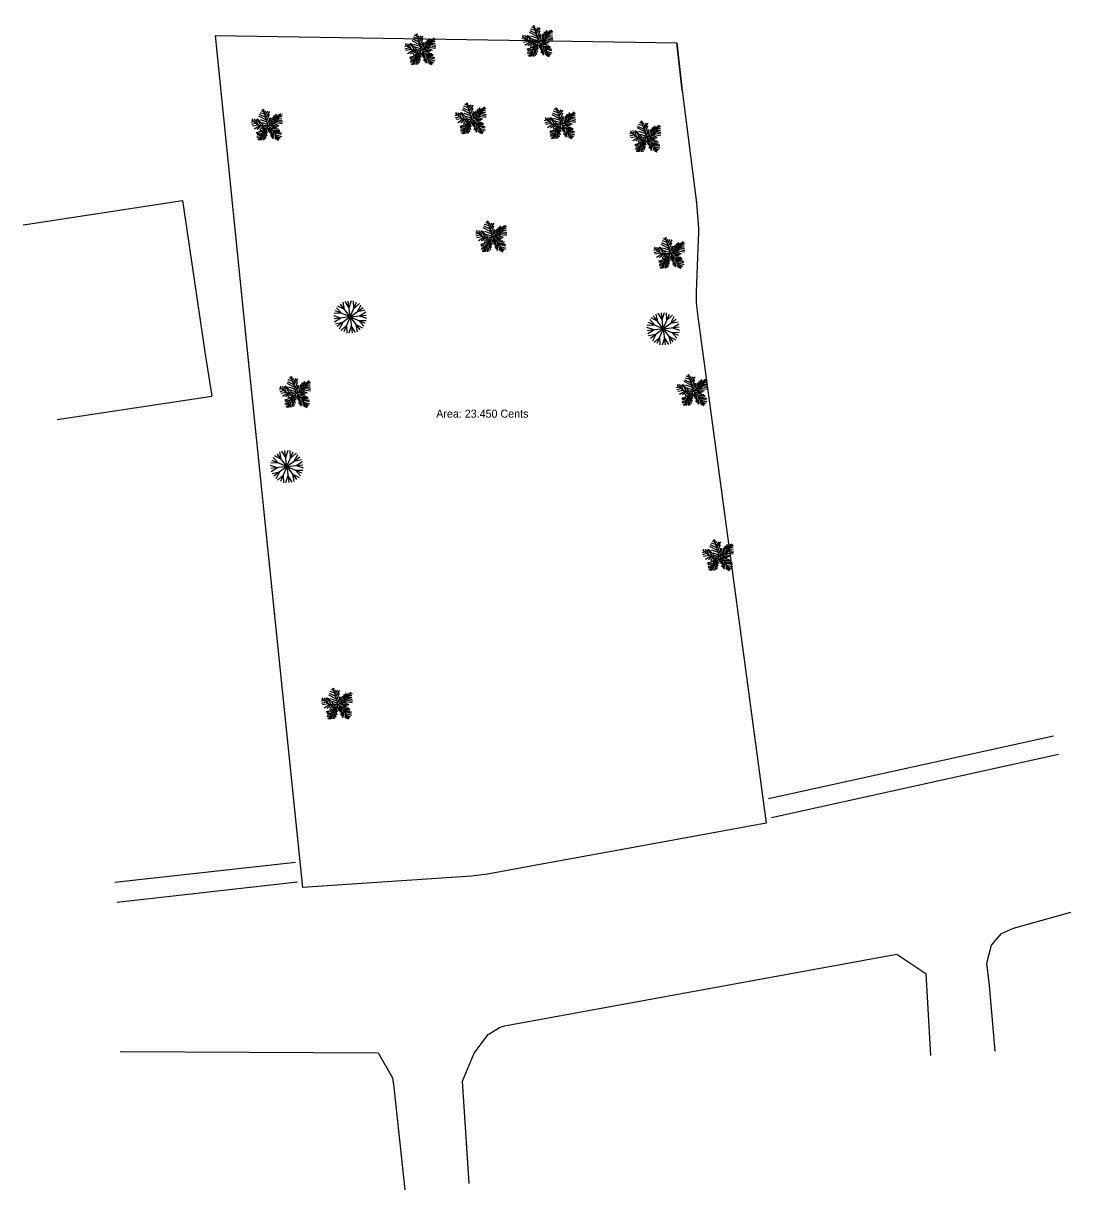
# Model space of a CAD drawing. Header units: inches. Extents: x -706 to 45253, y -3984 to 13819.
# Drawn here: x -706 to 4530, y 2302 to 8133 of the extents above; entities that cross this region are included whole.
import ezdxf

# ---------------------------------------------------------------- set-up
doc = ezdxf.new("R2010")
doc.units = ezdxf.units.IN
for name, color, linetype in [('BC-BOUNDARY', 3, 'ByLayer'), ('BC-WALLS', 1, 'Continuous'), ('BC-WHITECOLOR', 7, 'Continuous'), ('LANDSCAPE', 86, 'Continuous')]:
    doc.layers.add(name, color=color, linetype=linetype)
doc.styles.add('ATTR', font='romans.shx', dxfattribs={"width": 0.8, "height": 0.7})
doc.styles.add('style2', font='FreeSans.ttf')

# ---------------------------------------------------------------- blocks, each defined once
blk = doc.blocks.new('PALM')
for p, q in [((-5.114, 28.097), (-24.676, 40.636)), ((-7.288, 39.707), (-21.778, 46.673)), ((-8.737, 47.138), (-17.069, 52.711)), ((-10.186, 53.64), (-13.084, 55.962)), ((0, 0), (-10.5, 57)), ((-9.099, 51.782), (-6.563, 55.962)), ((-7.65, 43.423), (-2.578, 49.46)), ((-5.839, 35.992), (4.667, 48.067)), ((-5.114, 27.632), (10.463, 46.673)), ((-47.498, 19.737), (-55.83, 18.344)), ((-40.615, 13.7), (-55.105, 10.913)), ((-31.5, 4.5), (-52.5, 25.5)), ((-33.37, 6.269), (-52.207, 5.34)), ((-48.585, 21.131), (-49.309, 29.026)), ((-28.299, 3.483), (-47.86, -5.805)), ((-43.513, 28.561), (-42.427, 15.558)), ((-38.442, 26.239), (-34.819, 7.663)), ((-21.416, 3.018), (-38.079, -8.128)), ((-35.544, 28.097), (-24.314, 3.947)), ((0, 0), (-31.5, 4.5)), ((-14.533, 2.09), (-30.834, 25.31)), ((-15.982, 2.09), (-30.11, -9.521)), ((-3.665, 19.273), (-27.574, 35.527)), ((-24.314, 23.917), (-2.941, 13.7)), ((0, 0), (-22.5, -19.5)), ((-6.563, 1.161), (-21.416, -8.128)), ((-20.691, 13.7), (-1.129, 4.876)), ((-2.941, 16.486), (8.652, 37.85)), ((-1.129, 6.734), (9.014, 26.704)), ((0, 0), (27, 9)), ((0, 0), (18, -22.5)), ((3.942, 1.625), (11.187, 24.381)), ((6.478, 1.625), (26.04, -8.592)), ((10.101, 3.483), (17.708, 26.239)), ((11.187, 3.483), (30.749, -5.805)), ((16.259, 5.805), (23.142, 31.348)), ((18.07, 5.805), (35.096, -3.483)), ((22.055, 7.198), (27.489, 32.277)), ((24.229, 7.663), (46.688, 1.625)), ((27, 9), (48, 36)), ((27.127, 9.056), (31.112, 35.992)), ((29.662, 12.307), (48.137, 6.269)), ((31.836, 30.883), (32.561, 16.486)), ((33.285, 16.486), (48.862, 10.913)), ((35.096, 32.741), (37.27, 22.524)), ((36.183, 19.737), (48.137, 17.88)), ((38.719, 34.134), (41.979, 28.561)), ((40.53, 25.775), (48.862, 24.846)), ((43.791, 29.954), (51.036, 30.883)), ((44.153, 36.456), (45.239, 32.741)), ((-17.431, -15.094), (-42.789, -18.809)), ((-28.299, -29.026), (-42.789, -31.348)), ((-24.314, -21.596), (-42.427, -22.06)), ((-30.834, -34.135), (-42.427, -35.528)), ((-26.849, -26.24), (-40.253, -25.775)), ((-22.5, -19.5), (-37.5, -45)), ((-32.646, -36.921), (-31.921, -44.352)), ((-15.257, -12.772), (-30.11, -12.772)), ((-29.023, -30.884), (-27.936, -43.887)), ((-25.038, -23.918), (-22.865, -45.281)), ((-20.691, -18.345), (-17.793, -44.352)), ((-6.563, -5.805), (-19.967, -9.985)), ((-17.069, -15.094), (-12.721, -40.172)), ((-13.446, -11.378), (-8.737, -32.741)), ((-9.461, -8.592), (-6.201, -23.453)), ((-4.752, -3.483), (-3.665, -14.629)), ((2.493, -3.019), (-1.491, -20.202)), ((1.769, -2.555), (24.229, -9.521)), ((5.029, -6.27), (2.131, -25.775)), ((9.014, -11.378), (3.58, -35.992)), ((14.085, -16.951), (6.478, -40.172)), ((7.565, -9.056), (32.198, -14.629)), ((18.07, -22.524), (8.289, -45.745)), ((12.274, -15.094), (36.907, -18.809)), ((20.244, -30.419), (15.897, -44.816)), ((16.259, -19.738), (36.183, -22.989)), ((18, -22.5), (27, -52.5)), ((18.433, -22.524), (40.53, -29.026)), ((19.157, -25.311), (38.719, -33.206)), ((22.78, -37.85), (19.519, -48.532)), ((21.331, -32.741), (39.081, -40.636)), ((22.78, -38.314), (34.372, -44.816)), ((-34.457, -39.708), (-40.978, -42.494)), ((24.591, -45.745), (23.142, -50.854)), ((24.591, -43.423), (30.749, -47.603)), ((26.764, -49.925), (28.213, -50.854))]:
    blk.add_line(p, q)
at = {"style": 'ATTR', "width": 0.8, "flags": 9}
blk.add_attdef('ESTCODE', (0, 0), '', height=0.7, dxfattribs=at)
blk = doc.blocks.new('A$C1966232F')
at = {"layer": 'LANDSCAPE', "xscale": 0.8, "yscale": 0.8, "zscale": 0.8}
blk.add_blockref('PALM', (44.7, 42), dxfattribs=at)
blk = doc.blocks.new('COCONUT_TREE')
at = {"xscale": 0.1560000000000001, "yscale": 0.156, "zscale": 0.1560000000000001, "rotation": 6.926260669370794}
blk.add_blockref('A$C1966232F', (-6.04, -7.3), dxfattribs=at)
blk = doc.blocks.new('A$C09A45D55')
at = {"color": 66}
for p, q in [((26.9, 26.9), (3.6, 40.3)), ((13.4, 34.7), (6.3, 44.9)), ((19.1, 40.4), (8.8, 47.5)), ((26.9, 26.9), (13.4, 50.2)), ((19.1, 40.4), (18, 52.8)), ((26.9, 42.4), (21.6, 53.8)), ((26.9, 42.4), (32.2, 53.8)), ((26.9, 26.9), (26.9, 53.8)), ((11.3, 26.9), (0, 32.2)), ((26.9, 26.9), (0, 26.9)), ((11.3, 26.9), (0, 21.6)), ((13.4, 34.7), (0.9, 35.7)), ((26.9, 26.9), (3.6, 13.4)), ((26.9, 26.9), (13.4, 3.6)), ((13.4, 19.1), (0.9, 18)), ((13.4, 19.1), (6.3, 8.8)), ((19.1, 13.4), (8.8, 6.3)), ((19.1, 13.4), (18, 0.9))]:
    blk.add_line(p, q, dxfattribs=at)
at = {"color": 86}
for p, q in [((26.9, 26.9), (40.3, 50.2)), ((26.9, 26.9), (50.2, 40.3)), ((34.7, 40.4), (35.7, 52.8)), ((34.7, 40.4), (44.9, 47.5)), ((40.4, 34.7), (47.5, 44.9)), ((26.9, 26.9), (40.3, 3.6)), ((26.9, 26.9), (50.2, 13.4)), ((26.9, 26.9), (53.8, 26.9)), ((26.9, 26.9), (26.9, 0)), ((40.4, 34.7), (52.8, 35.7)), ((42.4, 26.9), (53.8, 32.2)), ((42.4, 26.9), (53.8, 21.6)), ((26.9, 11.3), (21.6, 0)), ((26.9, 11.3), (32.2, 0)), ((34.7, 13.4), (44.9, 6.3)), ((34.7, 13.4), (35.7, 0.9)), ((40.4, 19.1), (52.8, 18)), ((40.4, 19.1), (47.5, 8.8))]:
    blk.add_line(p, q, dxfattribs=at)
blk = doc.blocks.new('A$C0D856743')
at = {"layer": 'LANDSCAPE', "color": 0, "xscale": 3.284399999999999, "yscale": 3.284399999999999, "zscale": 3.284399999999999}
blk.add_blockref('A$C09A45D55', (0, 0), dxfattribs=at)
blk = doc.blocks.new('TREE')
at = {"xscale": 0.07583333333333335, "yscale": 0.07583333333333334, "zscale": 0.07583333333333334, "rotation": 6.926260669370781}
blk.add_blockref('A$C0D856743', (-5.91, -7.42), dxfattribs=at)

msp = doc.modelspace()

# ---------------------------------------------------------------- linework, layer by layer
at = {"layer": 'BC-BOUNDARY'}
for p, q in [((252.34, 8071.97), (405.56, 6562.54)), ((252.34, 8071.97, 9945.5), (2560.36, 8035.69, 9945.5)), ((2586.76, 7797.24), (2560.36, 8035.69)), ((2560.36, 8035.69), (2586.76, 7797.24)), ((2586.76, 7797.24), (2658.46, 7234.94)), ((2658.46, 7234.94), (2669.26, 7107.34)), ((2669.36, 7085.84), (2667.56, 7051.04)), ((2669.26, 7107.34), (2669.36, 7085.84)), ((2669.26, 7107.34), (2669.36, 7085.84)), ((2667.56, 7051.04), (2658.16, 6790.34)), ((2658.16, 6790.34), (2657.86, 6738.84)), ((2658.16, 6790.34), (2657.86, 6738.84)), ((2657.86, 6738.84), (2658.36, 6721.94)), ((2657.86, 6738.84), (2658.36, 6721.94)), ((2658.36, 6721.94), (2663.56, 6678.84)), ((2658.36, 6721.94), (2663.56, 6678.84)), ((2663.56, 6678.84), (2873.66, 5126.24)), ((405.56, 6562.54), (491.16, 5738.14)), ((491.16, 5738.14), (689.84, 3813.17)), ((2873.66, 5126.24), (3007.84, 4135.07)), ((3007.84, 4135.07), (2234.66, 3993.34)), ((2234.66, 3993.34), (1894.56, 3931.44)), ((1894.56, 3931.44), (1613.76, 3879.54)), ((1533.66, 3870.24), (689.84, 3813.17)), ((1613.76, 3879.54), (1533.66, 3870.24))]:
    msp.add_line(p, q, dxfattribs=at)
at = {"layer": 'BC-WALLS'}
for p, q in [((-683.34, 7129.34), (89.54, 7246.83)), ((89.54, 7246.83), (203.66, 6479.14)), ((-705.94, 7126.14), (-683.34, 7129.34)), ((203.66, 6479.14), (236.36, 6269.14)), ((-536.53, 6151.65), (236.36, 6269.14))]:
    msp.add_line(p, q, dxfattribs=at)
at = {"layer": 'BC-WHITECOLOR'}
for p, q in [((3019.22, 4257.54), (4443.66, 4570.74)), ((654.81, 3938.24), (-248.94, 3837.32)), ((4243.56, 3610.04), (4529.56, 3689.34)), ((4133.06, 3524.94), (4184.56, 3583.74)), ((4184.56, 3583.74), (4243.56, 3610.04)), ((4111.16, 3434.04), (4133.06, 3524.94)), ((1699.36, 3121.24), (3660.76, 3478.84)), ((3660.76, 3478.84), (3806.16, 3382.54)), ((3806.16, 3382.54), (3828.44, 2972.65)), ((4123.76, 3323.14), (4111.16, 3434.04)), ((4151.86, 2994.44), (4123.76, 3323.14)), ((1618.36, 3077.74), (1674.36, 3112.54)), ((1674.36, 3112.54), (1699.36, 3121.24)), ((1547.66, 2985.34), (1618.36, 3077.74)), ((-222.14, 2993.82), (1068.56, 2986.64)), ((1068.56, 2986.64), (1138.66, 2861.24)), ((1489.96, 2845.64), (1547.66, 2985.34)), ((1138.66, 2861.24), (1146.56, 2814.44)), ((1146.56, 2814.44), (1201.96, 2302.44)), ((1522.26, 2332.64), (1489.96, 2845.64))]:
    msp.add_line(p, q, dxfattribs=at)
at = {"layer": 'BC-WHITECOLOR', "ltscale": 0.02}
for p, q in [((4468.36, 4477.74), (3034.53, 4160.37)), ((665.08, 3838.77), (-237.84, 3737.94))]:
    msp.add_line(p, q, dxfattribs=at)

# ---------------------------------------------------------------- block references
at = {"layer": 'BC-WHITECOLOR', "xscale": 12, "yscale": 12, "zscale": 12}
for name, p in [('COCONUT_TREE', (1869.96, 8038.14)), ('COCONUT_TREE', (1283.86, 7997.34)), ('COCONUT_TREE', (517.66, 7619.94)), ('COCONUT_TREE', (1535.56, 7652.14)), ('COCONUT_TREE', (1983.36, 7627.44)), ('COCONUT_TREE', (2409.16, 7561.24)), ('COCONUT_TREE', (1639.16, 7061.54)), ('COCONUT_TREE', (2528.66, 6979.24)), ('TREE', (928.76, 6664.34)), ('TREE', (2493.96, 6605.14)), ('COCONUT_TREE', (658.46, 6284.04)), ('COCONUT_TREE', (2643.46, 6293.24)), ('TREE', (612.16, 5916.24)), ('COCONUT_TREE', (2772.36, 5468.64)), ('COCONUT_TREE', (867.56, 4726.34))]:
    msp.add_blockref(name, p, dxfattribs=at)

# ---------------------------------------------------------------- texts
at = {"color": 20, "insert": (1358.07, 6201.47), "char_height": 40, "width": 485.225, "attachment_point": 1, "style": 'style2'}
msp.add_mtext('Area: 23.450 Cents', dxfattribs=at)

doc.saveas('drawing.dxf')
